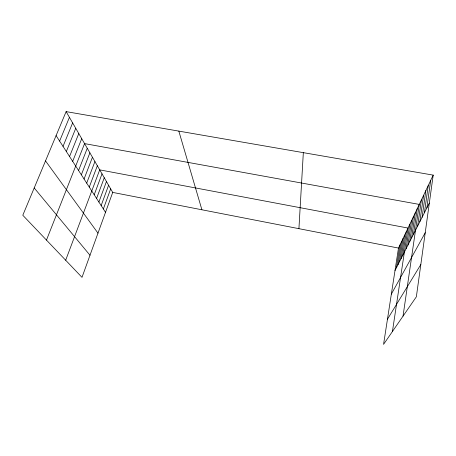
<?xml version="1.0" encoding="UTF-8"?>
<svg xmlns="http://www.w3.org/2000/svg" width="456" height="456" viewBox="0 0 456 456"><rect width="100%" height="100%" fill="white"/><g stroke="black" fill="none" stroke-linecap="round" stroke-linejoin="round"><path stroke-width="0.68" d="M298.925 228.673L303.331 152.652M433.2 175.115L416.356 296.805L383.559 344.383L398.493 248.07L433.2 175.115L66.12 111.617L22.8 215.255L82 277.356L112.717 192.403L66.12 111.617M426.827 208.016L430.681 180.411M422.074 217.358L425.887 190.483M424.411 212.764L428.247 185.529M419.811 221.798L423.607 195.276M403.03 316.139L419.263 204.413L84.571 143.606L46.472 240.084M417.622 226.096L421.401 199.916M411.58 237.975L415.291 212.752M413.512 234.179L417.246 208.648M407.881 245.248L411.551 220.624M409.705 241.669L413.392 216.742M392.428 331.518L408.012 228.051L99.716 169.86L65.675 260.228M406.108 248.725L409.756 224.392M401.092 258.592L404.671 235.085M402.716 255.394L406.319 231.614M397.968 264.731L401.497 241.748M399.507 261.704L403.064 238.459M396.469 267.683L399.975 244.946M103.364 208.973L110.683 188.869M101.158 205.548L108.591 185.256M98.895 202.036L106.453 181.545M96.581 198.44L104.264 177.749M94.204 194.752L102.019 173.85M89.262 187.085L97.35 165.767M86.691 183.101L94.928 161.561M84.058 179.008L92.443 157.252M81.35 174.808L89.889 152.823M78.569 170.487L87.267 148.274M72.675 161.344L81.715 138.658M69.557 156.499L78.78 133.562M66.342 151.512L75.753 128.318M63.031 146.37L72.635 122.92M59.616 141.075L69.426 117.357M395.004 270.55L429.33 203.097M391.351 294.143L425.226 232.725M387.457 319.228L420.82 264.554M112.717 192.403L398.493 248.07M34.206 187.969L89.992 255.252M45.52 160.905L97.983 233.153M56.094 135.609L105.518 212.314M178.832 131.117L201.905 209.777"/></g></svg>
